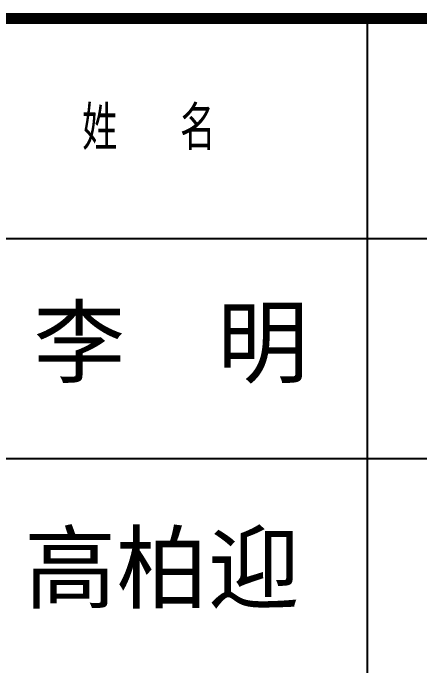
# Model space of a CAD drawing. Extents: x -417156 to 1571408, y 205758 to 1045562.
# Drawn here: x 981669 to 983519, y 1024882 to 1027851 of the extents above; entities that cross this region are included whole.
import ezdxf

# ---------------------------------------------------------------- set-up
doc = ezdxf.new("R2010")
doc.units = 0
doc.header["$LTSCALE"] = 1000
doc.header["$MEASUREMENT"] = 0
for name, color, linetype in [('PUB_TEXT', 7, 'CONTINUOUS'), ('PUB_TITLE', 4, 'CONTINUOUS'), ('签名', 255, 'CONTINUOUS')]:
    doc.layers.add(name, color=color, linetype=linetype)
doc.styles.add('-黑体', font='simhei.ttf', dxfattribs={"width": 0.8})
doc.styles.add('TQ', font='txt.shx', dxfattribs={"width": 0.8, "bigfont": 'hztxt.shx'})

msp = doc.modelspace()

# ---------------------------------------------------------------- linework, layer by layer
at = {"layer": 'PUB_TITLE', "color": 4}
for p, q in [((983280, 1020825.7), (983280, 1027825.7)), ((979580, 1026825.7), (985080, 1026825.7)), ((979580, 1025825.7), (985080, 1025825.7))]:
    msp.add_line(p, q, dxfattribs=at)
at = {"layer": 'PUB_TITLE', "color": 4, "const_width": 50}
msp.add_lwpolyline([(979580, 1027825.7), (985080, 1027825.7)], dxfattribs=at)

# ---------------------------------------------------------------- texts
at = {"layer": 'PUB_TEXT', "color": 2, "insert": (981982.9, 1027427.2), "char_height": 200, "width": 1679.83, "attachment_point": 1, "style": 'TQ'}
msp.add_mtext('姓  名', dxfattribs=at)
at = {"layer": '签名', "linetype": 'CONTINUOUS', "style": '-黑体'}
for s, p in [('李  明', (981761.9, 1026201.2)), ('高柏迎', (981720.6, 1025175.3))]:
    msp.add_text(s, height=306, dxfattribs=at).set_placement(p)

doc.saveas('drawing.dxf')
